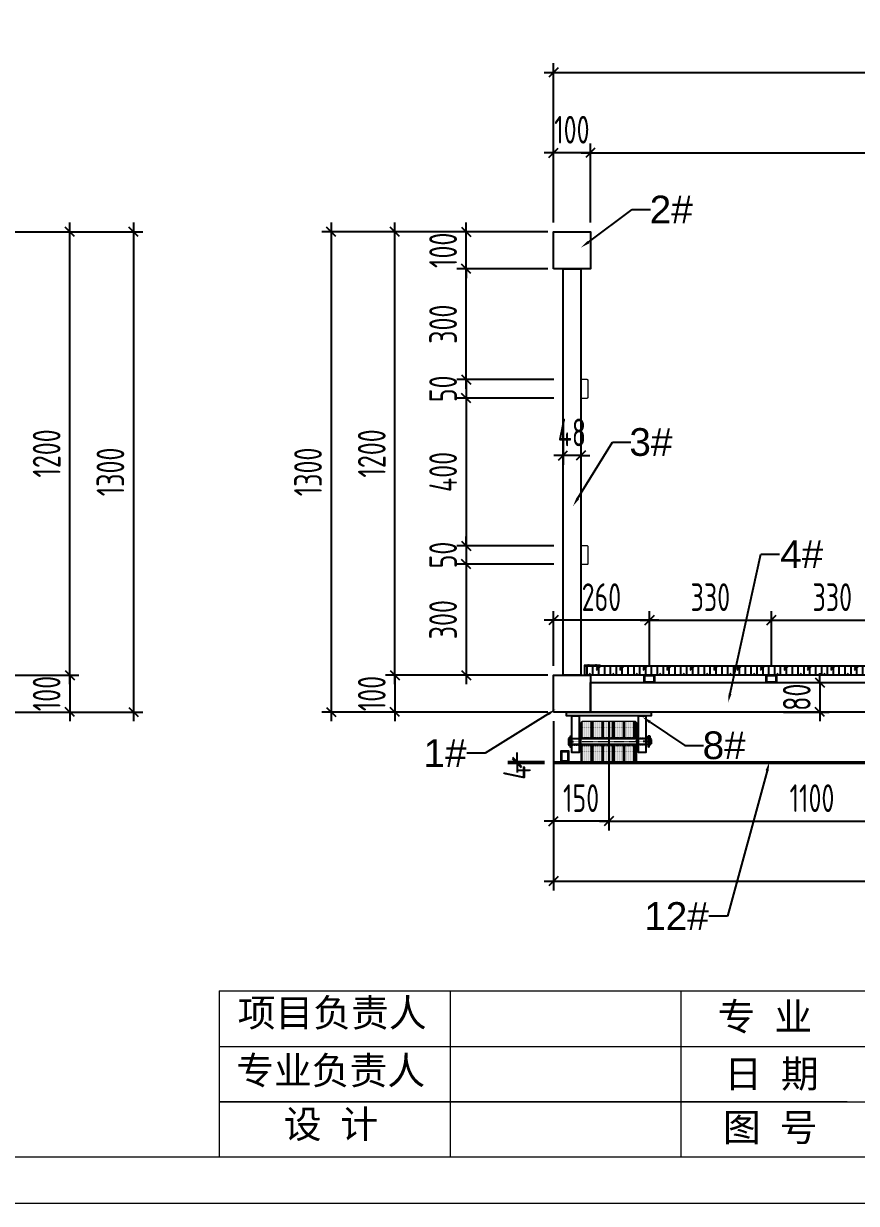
# Model space of a CAD drawing. Header units: millimetres. Extents: x 136606 to 1229059, y 82794 to 127566.
# Drawn here: x 847839 to 852348, y 112180 to 118569 of the extents above; entities that cross this region are included whole.
import ezdxf
from ezdxf import colors
from ezdxf.entities.mleader import LeaderData, LeaderLine
from ezdxf.math import Vec2, Vec3

# ---------------------------------------------------------------- set-up
doc = ezdxf.new("R2010")
doc.units = ezdxf.units.MM
doc.linetypes.add('CENTER', pattern=[0.6, 0.375, -0.075, 0.075, -0.075])
doc.linetypes.add('DASHED2', pattern=[0.375, 0.25, -0.125])
for name, color, linetype in [('HR-dimension', 9, 'Continuous'), ('HR-Indentifier', 6, 'Continuous'), ('HR-看线', 143, 'Continuous'), ('标注', 9, 'Continuous'), ('铝横梁', 220, 'Continuous'), ('铝通', 4, 'Continuous'), ('面板', 44, 'Continuous')]:
    doc.layers.add(name, color=color, linetype=linetype)
for name, color, linetype, lineweight in [('图框', 7, 'Continuous', 13), ('型材', 7, 'Continuous', 15), ('文本', 3, 'Continuous', 13)]:
    doc.layers.add(name, color=color, linetype=linetype, lineweight=lineweight)
doc.styles.add('Arial', font='arial.ttf')
doc.styles.add('hztxt', font='ros1.shx', dxfattribs={"width": 0.8, "bigfont": 'hztxt.shx'})
doc.styles.get("Standard").update_dxf_attribs({"font": 'arial.ttf'})
doc.dimstyles.new('DIM-50-SC0.5', dxfattribs={"dimscale": 50, "dimtxt": 3, "dimasz": 1, "dimexe": 1, "dimexo": 1, "dimgap": 1, "dimtad": 1, "dimdec": 1, "dimlfac": 0.5, "dimdsep": 46, "dimtxsty": 'hztxt', "dimblk": 'OBLIQUE', "dimcen": 0, "dimdle": 1, "dimclrd": 9, "dimclre": 9, "dimclrt": 2, "dimadec": 1, "dimazin": 0, "dimtfac": 1, "dimtdec": 1, "dimtix": 1, "dimtmove": 2, "dimatfit": 3, "dimldrblk": 'OBLIQUE', "dimfxl": 15, "dimtolj": 1, "dimtzin": 0, "dimarcsym": 1})

# ---------------------------------------------------------------- blocks, each defined once
blk = doc.blocks.new('_Oblique')
at = {"color": 0, "linetype": 'ByBlock', "lineweight": -2}
blk.add_line((-0.5, -0.5), (0.5, 0.5), dxfattribs=at)
blk = doc.blocks.new('*D1134')
at = {"layer": 'Defpoints', "color": 0, "transparency": 16777216}
for p in [(847210.4, 117441.2), (848089, 117441.2), (847210.4, 115041.2)]:
    blk.add_point(p, dxfattribs=at)
at = {"layer": '标注', "color": 9, "lineweight": -2, "transparency": 16777216}
for p, q in [((848089, 114991.2), (848089, 117491.2)), ((847260.4, 117441.2), (848139, 117441.2)), ((847260.4, 115041.2), (848139, 115041.2))]:
    blk.add_line(p, q, dxfattribs=at)
at = {"layer": '标注', "color": 9, "lineweight": -2, "transparency": 16777216, "xscale": 50, "yscale": 50, "zscale": 50}
for p, rotation in [((848089, 117441.2), 90), ((848089, 115041.2), 270)]:
    blk.add_blockref('_Oblique', p, dxfattribs=dict(at, rotation=rotation))
at = {"layer": '标注', "color": 2, "transparency": 16777216, "insert": (847964, 116241.2), "char_height": 150, "attachment_point": 5, "rotation": 90, "style": 'hztxt'}
blk.add_mtext('\\A1;1200', dxfattribs=at)
blk = doc.blocks.new('*D1135')
at = {"layer": 'Defpoints', "color": 0, "transparency": 16777216}
for p in [(847210.4, 117441.2, 0), (847210.4, 114841.2, 0), (848434.2, 114841.2)]:
    blk.add_point(p, dxfattribs=at)
at = {"layer": '标注', "color": 9, "lineweight": -2, "transparency": 16777216}
for p, q in [((848434.2, 117491.2), (848434.2, 114791.2)), ((847260.4, 117441.2), (848484.2, 117441.2)), ((847260.4, 114841.2), (848484.2, 114841.2))]:
    blk.add_line(p, q, dxfattribs=at)
at = {"layer": '标注', "color": 9, "lineweight": -2, "transparency": 16777216, "xscale": 50, "yscale": 50, "zscale": 50}
for p, rotation in [((848434.2, 117441.2), 90), ((848434.2, 114841.2), 270)]:
    blk.add_blockref('_Oblique', p, dxfattribs=dict(at, rotation=rotation))
at = {"layer": '标注', "color": 2, "transparency": 16777216, "insert": (848309.2, 116141.2), "char_height": 150, "attachment_point": 5, "rotation": 90, "style": 'hztxt'}
blk.add_mtext('\\A1;1300', dxfattribs=at)
blk = doc.blocks.new('*D1136')
at = {"layer": 'Defpoints', "color": 0, "transparency": 16777216}
for p in [(847210.4, 115041.2, 0), (847210.4, 114841.2, 0), (848089, 114841.2)]:
    blk.add_point(p, dxfattribs=at)
at = {"layer": '标注', "color": 9, "lineweight": -2, "transparency": 16777216}
for p, q in [((848089, 115041.2), (848089, 115091.2)), ((847260.4, 115041.2), (848139, 115041.2)), ((848089, 115041.2), (848089, 114841.2)), ((847260.4, 114841.2), (848139, 114841.2)), ((848089, 114841.2), (848089, 114791.2))]:
    blk.add_line(p, q, dxfattribs=at)
at = {"layer": '标注', "color": 9, "lineweight": -2, "transparency": 16777216, "xscale": 50, "yscale": 50, "zscale": 50}
for p, rotation in [((848089, 115041.2), 270), ((848089, 114841.2), 90)]:
    blk.add_blockref('_Oblique', p, dxfattribs=dict(at, rotation=rotation))
at = {"layer": '标注', "color": 2, "transparency": 16777216, "insert": (847964, 114941.2), "char_height": 150, "attachment_point": 5, "rotation": 90, "style": 'hztxt'}
blk.add_mtext('\\A1;100', dxfattribs=at)
blk = doc.blocks.new('GW-TK')
at = {"layer": '图框', "linetype": 'Continuous'}
for p, q in [((927383.55, 464441.02), (927383.55, 464423.01)), ((927408.55, 464441.02), (927408.55, 464423.01)), ((927433.55, 464441.02), (927433.55, 464423.01)), ((927383.55, 464435.01), (927523.55, 464435.01)), ((927451.56, 464429.01), (927383.55, 464429.01)), ((927383.55, 464429.01), (927598.55, 464429.01))]:
    blk.add_line(p, q, dxfattribs=at)
at = {"layer": '图框'}
for points in [[(927183.55, 464715.01), (927603.55, 464715.01), (927603.55, 464418.01), (927183.55, 464418.01)], [(927188.55, 464710.01), (927598.55, 464710.01), (927598.55, 464423.01), (927188.55, 464423.01)]]:
    blk.add_lwpolyline(points, close=True, dxfattribs=at)
at = {"layer": '图框', "linetype": 'Continuous'}
blk.add_lwpolyline([(927383.55, 464441.02), (927598.55, 464441.02)], dxfattribs=at)
at = {"layer": '图框', "linetype": 'Continuous', "char_height": 3, "attachment_point": 1}
for s, width, heights, insert in [('{\\fSimSun|b0|i0|c134|p2;项目负责人}', 26.0225, [0], (927385.56, 464440.15)), ('{\\fSimSun|b0|i0|c134|p2;专 业}', 12.8345, [0], (927437.53, 464439.73)), ('{\\fSimSun|b0|i0|c134|p2;专业负责人}', 24.6361, [2.04], (927385.39, 464433.9)), ('{\\fSimSun|b0|i0|c134|p2;日 期}', 11.224, [0], (927438.25, 464433.55)), ('{\\fSimSun|b0|i0|c134|p2;设 计}', 16.2353, [0], (927390.55, 464428.09)), ('{\\fSimSun|b0|i0|c134|p2;图 号}', 23.6261, [0], (927438.11, 464427.75))]:
    blk.add_mtext_dynamic_manual_height_columns(s, width=width, gutter_width=17.5, heights=heights, dxfattribs=dict(at, insert=insert))
blk = doc.blocks.new('*D1062')
at = {"layer": 'Defpoints', "color": 0, "transparency": 16777216}
for p in [(850707.8, 117869.1), (850707.8, 117441.2, 0), (850907.8, 117441.2, 0)]:
    blk.add_point(p, dxfattribs=at)
at = {"layer": '标注', "color": 9, "lineweight": -2, "transparency": 16777216}
for p, q in [((850707.8, 117869.1), (850657.8, 117869.1)), ((850707.8, 117491.2), (850707.8, 117919.1)), ((850907.8, 117869.1), (850707.8, 117869.1)), ((850907.8, 117491.2), (850907.8, 117919.1)), ((850907.8, 117869.1), (850957.8, 117869.1))]:
    blk.add_line(p, q, dxfattribs=at)
at = {"layer": '标注', "color": 9, "lineweight": -2, "transparency": 16777216, "xscale": 50, "yscale": 50, "zscale": 50}
blk.add_blockref('_Oblique', (850707.8, 117869.1), dxfattribs=at)
at = {"layer": '标注', "color": 9, "lineweight": -2, "transparency": 16777216, "xscale": 50, "yscale": 50, "zscale": 50, "rotation": 180}
blk.add_blockref('_Oblique', (850907.8, 117869.1), dxfattribs=at)
at = {"layer": '标注', "color": 2, "transparency": 16777216, "insert": (850807.8, 117994.1), "char_height": 150, "attachment_point": 5, "style": 'hztxt'}
blk.add_mtext('\\A1;100', dxfattribs=at)
blk = doc.blocks.new('*D1063')
at = {"layer": 'Defpoints', "color": 0, "transparency": 16777216}
for p in [(855507.8, 117869.1), (850907.8, 117441.2), (855507.8, 117441.2)]:
    blk.add_point(p, dxfattribs=at)
at = {"layer": '标注', "color": 9, "lineweight": -2, "transparency": 16777216}
for p, q in [((850857.8, 117869.1), (855557.8, 117869.1)), ((850907.8, 117491.2), (850907.8, 117919.1)), ((855507.8, 117491.2), (855507.8, 117919.1))]:
    blk.add_line(p, q, dxfattribs=at)
at = {"layer": '标注', "color": 9, "lineweight": -2, "transparency": 16777216, "xscale": 50, "yscale": 50, "zscale": 50, "rotation": 180}
blk.add_blockref('_Oblique', (850907.8, 117869.1), dxfattribs=at)
at = {"layer": '标注', "color": 9, "lineweight": -2, "transparency": 16777216, "xscale": 50, "yscale": 50, "zscale": 50}
blk.add_blockref('_Oblique', (855507.8, 117869.1), dxfattribs=at)
at = {"layer": '标注', "color": 2, "transparency": 16777216, "insert": (853207.8, 117994.1), "char_height": 150, "attachment_point": 5, "style": 'hztxt'}
blk.add_mtext('\\A1;2300', dxfattribs=at)
blk = doc.blocks.new('*D1065')
at = {"layer": 'Defpoints', "color": 0, "transparency": 16777216}
for p in [(855707.8, 118303.6), (850707.8, 117441.2), (855707.8, 117441.2)]:
    blk.add_point(p, dxfattribs=at)
at = {"layer": '标注', "color": 9, "lineweight": -2, "transparency": 16777216}
for p, q in [((850707.8, 117491.2), (850707.8, 118353.6)), ((855707.8, 117491.2), (855707.8, 118353.6)), ((850657.8, 118303.6), (855757.8, 118303.6))]:
    blk.add_line(p, q, dxfattribs=at)
at = {"layer": '标注', "color": 9, "lineweight": -2, "transparency": 16777216, "xscale": 50, "yscale": 50, "zscale": 50, "rotation": 180}
blk.add_blockref('_Oblique', (850707.8, 118303.6), dxfattribs=at)
at = {"layer": '标注', "color": 9, "lineweight": -2, "transparency": 16777216, "xscale": 50, "yscale": 50, "zscale": 50}
blk.add_blockref('_Oblique', (855707.8, 118303.6), dxfattribs=at)
at = {"layer": '标注', "color": 2, "transparency": 16777216, "insert": (853207.8, 118428.6), "char_height": 150, "attachment_point": 5, "style": 'hztxt'}
blk.add_mtext('\\A1;2500', dxfattribs=at)
blk = doc.blocks.new('*D1066')
at = {"layer": 'Defpoints', "color": 0, "transparency": 16777216}
for p in [(850707.8, 114841.2), (855707.8, 114841.2), (855707.8, 113925.2)]:
    blk.add_point(p, dxfattribs=at)
at = {"layer": '标注', "color": 9, "lineweight": -2, "transparency": 16777216}
for p, q in [((850707.8, 114791.2), (850707.8, 113875.2)), ((855707.8, 114791.2), (855707.8, 113875.2)), ((850657.8, 113925.2), (855757.8, 113925.2))]:
    blk.add_line(p, q, dxfattribs=at)
at = {"layer": '标注', "color": 9, "lineweight": -2, "transparency": 16777216, "xscale": 50, "yscale": 50, "zscale": 50, "rotation": 180}
blk.add_blockref('_Oblique', (850707.8, 113925.2), dxfattribs=at)
at = {"layer": '标注', "color": 9, "lineweight": -2, "transparency": 16777216, "xscale": 50, "yscale": 50, "zscale": 50}
blk.add_blockref('_Oblique', (855707.8, 113925.2), dxfattribs=at)
at = {"layer": '标注', "color": 2, "transparency": 16777216, "insert": (853207.8, 114050.2), "char_height": 150, "attachment_point": 5, "style": 'hztxt'}
blk.add_mtext('\\A1;2500', dxfattribs=at)
blk = doc.blocks.new('*D1070')
at = {"layer": 'Defpoints', "color": 0, "transparency": 16777216}
for p in [(849849.3, 117441.2), (850727.9, 117441.2), (850727.9, 115041.2)]:
    blk.add_point(p, dxfattribs=at)
at = {"layer": '标注', "color": 9, "lineweight": -2, "transparency": 16777216}
for p, q in [((849849.3, 114991.2), (849849.3, 117491.2)), ((850677.9, 117441.2), (849799.3, 117441.2)), ((850677.9, 115041.2), (849799.3, 115041.2))]:
    blk.add_line(p, q, dxfattribs=at)
at = {"layer": '标注', "color": 9, "lineweight": -2, "transparency": 16777216, "xscale": 50, "yscale": 50, "zscale": 50}
for p, rotation in [((849849.3, 117441.2), 90), ((849849.3, 115041.2), 270)]:
    blk.add_blockref('_Oblique', p, dxfattribs=dict(at, rotation=rotation))
at = {"layer": '标注', "color": 2, "transparency": 16777216, "insert": (849724.3, 116241.2), "char_height": 150, "attachment_point": 5, "rotation": 90, "style": 'hztxt'}
blk.add_mtext('\\A1;1200', dxfattribs=at)
blk = doc.blocks.new('*D1071')
at = {"layer": 'Defpoints', "color": 0, "transparency": 16777216}
for p in [(850235.5, 117441.2), (850727.9, 117441.2), (850727.9, 117241.2)]:
    blk.add_point(p, dxfattribs=at)
at = {"layer": '标注', "color": 9, "lineweight": -2, "transparency": 16777216}
for p, q in [((850235.5, 117441.2), (850235.5, 117491.2)), ((850677.9, 117441.2), (850185.5, 117441.2)), ((850235.5, 117241.2), (850235.5, 117441.2)), ((850677.9, 117241.2), (850185.5, 117241.2)), ((850235.5, 117241.2), (850235.5, 117191.2))]:
    blk.add_line(p, q, dxfattribs=at)
at = {"layer": '标注', "color": 9, "lineweight": -2, "transparency": 16777216, "xscale": 50, "yscale": 50, "zscale": 50}
for p, rotation in [((850235.5, 117441.2), 270), ((850235.5, 117241.2), 90)]:
    blk.add_blockref('_Oblique', p, dxfattribs=dict(at, rotation=rotation))
at = {"layer": '标注', "color": 2, "transparency": 16777216, "insert": (850110.5, 117341.2), "char_height": 150, "attachment_point": 5, "rotation": 90, "style": 'hztxt'}
blk.add_mtext('\\A1;100', dxfattribs=at)
blk = doc.blocks.new('*D1072')
at = {"layer": 'Defpoints', "color": 0, "transparency": 16777216}
for p in [(850727.9, 117441.2, 0), (849504.1, 114841.2), (850727.9, 114841.2, 0)]:
    blk.add_point(p, dxfattribs=at)
at = {"layer": '标注', "color": 9, "lineweight": -2, "transparency": 16777216}
for p, q in [((849504.1, 117491.2), (849504.1, 114791.2)), ((850677.9, 117441.2), (849454.1, 117441.2)), ((850677.9, 114841.2), (849454.1, 114841.2))]:
    blk.add_line(p, q, dxfattribs=at)
at = {"layer": '标注', "color": 9, "lineweight": -2, "transparency": 16777216, "xscale": 50, "yscale": 50, "zscale": 50}
for p, rotation in [((849504.1, 117441.2), 90), ((849504.1, 114841.2), 270)]:
    blk.add_blockref('_Oblique', p, dxfattribs=dict(at, rotation=rotation))
at = {"layer": '标注', "color": 2, "transparency": 16777216, "insert": (849379.1, 116141.2), "char_height": 150, "attachment_point": 5, "rotation": 90, "style": 'hztxt'}
blk.add_mtext('\\A1;1300', dxfattribs=at)
blk = doc.blocks.new('*D1073')
at = {"layer": 'Defpoints', "color": 0, "transparency": 16777216}
for p in [(850235.5, 117241.2), (850727.9, 117241.2, 0), (850759.8, 116641.1)]:
    blk.add_point(p, dxfattribs=at)
at = {"layer": '标注', "color": 9, "lineweight": -2, "transparency": 16777216}
for p, q in [((850235.5, 116591.1), (850235.5, 117291.2)), ((850677.9, 117241.2), (850185.5, 117241.2)), ((850709.8, 116641.1), (850185.5, 116641.1))]:
    blk.add_line(p, q, dxfattribs=at)
at = {"layer": '标注', "color": 9, "lineweight": -2, "transparency": 16777216, "xscale": 50, "yscale": 50, "zscale": 50}
for p, rotation in [((850235.5, 117241.2), 90), ((850235.5, 116641.1), 270)]:
    blk.add_blockref('_Oblique', p, dxfattribs=dict(at, rotation=rotation))
at = {"layer": '标注', "color": 2, "transparency": 16777216, "insert": (850110.5, 116941.1), "char_height": 150, "attachment_point": 5, "rotation": 90, "style": 'hztxt'}
blk.add_mtext('\\A1;300', dxfattribs=at)
blk = doc.blocks.new('*D1074')
at = {"layer": 'Defpoints', "color": 0, "transparency": 16777216}
for p in [(850759.8, 115641.1, 0), (850235.5, 115041.2), (850727.9, 115041.2, 0)]:
    blk.add_point(p, dxfattribs=at)
at = {"layer": '标注', "color": 9, "lineweight": -2, "transparency": 16777216}
for p, q in [((850709.8, 115641.1), (850185.5, 115641.1)), ((850235.5, 115691.1), (850235.5, 114991.2)), ((850677.9, 115041.2), (850185.5, 115041.2))]:
    blk.add_line(p, q, dxfattribs=at)
at = {"layer": '标注', "color": 9, "lineweight": -2, "transparency": 16777216, "xscale": 50, "yscale": 50, "zscale": 50}
for p, rotation in [((850235.5, 115641.1), 90), ((850235.5, 115041.2), 270)]:
    blk.add_blockref('_Oblique', p, dxfattribs=dict(at, rotation=rotation))
at = {"layer": '标注', "color": 2, "transparency": 16777216, "insert": (850110.5, 115341.1), "char_height": 150, "attachment_point": 5, "rotation": 90, "style": 'hztxt'}
blk.add_mtext('\\A1;300', dxfattribs=at)
blk = doc.blocks.new('*D1075')
at = {"layer": 'Defpoints', "color": 0, "transparency": 16777216}
for p in [(850759.8, 116641.1), (850235.5, 116541.1), (850759.8, 116541.1)]:
    blk.add_point(p, dxfattribs=at)
at = {"layer": '标注', "color": 9, "lineweight": -2, "transparency": 16777216}
for p, q in [((850235.5, 116641.1), (850235.5, 116691.1)), ((850709.8, 116641.1), (850185.5, 116641.1)), ((850235.5, 116641.1), (850235.5, 116541.1)), ((850709.8, 116541.1), (850185.5, 116541.1)), ((850235.5, 116541.1), (850235.5, 116491.1))]:
    blk.add_line(p, q, dxfattribs=at)
at = {"layer": '标注', "color": 9, "lineweight": -2, "transparency": 16777216, "xscale": 50, "yscale": 50, "zscale": 50}
for p, rotation in [((850235.5, 116641.1), 270), ((850235.5, 116541.1), 90)]:
    blk.add_blockref('_Oblique', p, dxfattribs=dict(at, rotation=rotation))
at = {"layer": '标注', "color": 2, "transparency": 16777216, "insert": (850110.5, 116591.1), "char_height": 150, "attachment_point": 5, "rotation": 90, "style": 'hztxt'}
blk.add_mtext('\\A1;50', dxfattribs=at)
blk = doc.blocks.new('*D1076')
at = {"layer": 'Defpoints', "color": 0, "transparency": 16777216}
for p in [(850759.8, 115741.1), (850235.5, 115641.1), (850759.8, 115641.1)]:
    blk.add_point(p, dxfattribs=at)
at = {"layer": '标注', "color": 9, "lineweight": -2, "transparency": 16777216}
for p, q in [((850235.5, 115741.1), (850235.5, 115791.1)), ((850709.8, 115741.1), (850185.5, 115741.1)), ((850235.5, 115741.1), (850235.5, 115641.1)), ((850709.8, 115641.1), (850185.5, 115641.1)), ((850235.5, 115641.1), (850235.5, 115591.1))]:
    blk.add_line(p, q, dxfattribs=at)
at = {"layer": '标注', "color": 9, "lineweight": -2, "transparency": 16777216, "xscale": 50, "yscale": 50, "zscale": 50}
for p, rotation in [((850235.5, 115741.1), 270), ((850235.5, 115641.1), 90)]:
    blk.add_blockref('_Oblique', p, dxfattribs=dict(at, rotation=rotation))
at = {"layer": '标注', "color": 2, "transparency": 16777216, "insert": (850110.5, 115691.1), "char_height": 150, "attachment_point": 5, "rotation": 90, "style": 'hztxt'}
blk.add_mtext('\\A1;50', dxfattribs=at)
blk = doc.blocks.new('*D1077')
at = {"layer": 'Defpoints', "color": 0, "transparency": 16777216}
for p in [(850727.9, 115041.2, 0), (849849.3, 114841.2), (850727.9, 114841.2, 0)]:
    blk.add_point(p, dxfattribs=at)
at = {"layer": '标注', "color": 9, "lineweight": -2, "transparency": 16777216}
for p, q in [((849849.3, 115041.2), (849849.3, 115091.2)), ((850677.9, 115041.2), (849799.3, 115041.2)), ((849849.3, 115041.2), (849849.3, 114841.2)), ((850677.9, 114841.2), (849799.3, 114841.2)), ((849849.3, 114841.2), (849849.3, 114791.2))]:
    blk.add_line(p, q, dxfattribs=at)
at = {"layer": '标注', "color": 9, "lineweight": -2, "transparency": 16777216, "xscale": 50, "yscale": 50, "zscale": 50}
for p, rotation in [((849849.3, 115041.2), 270), ((849849.3, 114841.2), 90)]:
    blk.add_blockref('_Oblique', p, dxfattribs=dict(at, rotation=rotation))
at = {"layer": '标注', "color": 2, "transparency": 16777216, "insert": (849724.3, 114941.2), "char_height": 150, "attachment_point": 5, "rotation": 90, "style": 'hztxt'}
blk.add_mtext('\\A1;100', dxfattribs=at)
blk = doc.blocks.new('*D1078')
at = {"layer": 'Defpoints', "color": 0, "transparency": 16777216}
for p in [(850759.8, 116541.1), (850235.5, 115741.1), (850759.8, 115741.1, 0)]:
    blk.add_point(p, dxfattribs=at)
at = {"layer": '标注', "color": 9, "lineweight": -2, "transparency": 16777216}
for p, q in [((850235.5, 116591.1), (850235.5, 115691.1)), ((850709.8, 116541.1), (850185.5, 116541.1)), ((850709.8, 115741.1), (850185.5, 115741.1))]:
    blk.add_line(p, q, dxfattribs=at)
at = {"layer": '标注', "color": 9, "lineweight": -2, "transparency": 16777216, "xscale": 50, "yscale": 50, "zscale": 50}
for p, rotation in [((850235.5, 116541.1), 90), ((850235.5, 115741.1), 270)]:
    blk.add_blockref('_Oblique', p, dxfattribs=dict(at, rotation=rotation))
at = {"layer": '标注', "color": 2, "transparency": 16777216, "insert": (850110.5, 116141.1), "char_height": 150, "attachment_point": 5, "rotation": 90, "style": 'hztxt'}
blk.add_mtext('\\A1;400', dxfattribs=at)
blk = doc.blocks.new('*D1085')
at = {"layer": 'Defpoints', "color": 0, "transparency": 16777216}
for p in [(851902.8, 115001.2, 0), (851902.8, 114841.2, 0), (852150.5, 114841.2)]:
    blk.add_point(p, dxfattribs=at)
at = {"layer": '标注', "color": 9, "lineweight": -2, "transparency": 16777216}
for p, q in [((851952.8, 115001.2), (852200.5, 115001.2)), ((852150.5, 115001.2), (852150.5, 115051.2)), ((852150.5, 115001.2), (852150.5, 114841.2)), ((851952.8, 114841.2), (852200.5, 114841.2)), ((852150.5, 114841.2), (852150.5, 114791.2))]:
    blk.add_line(p, q, dxfattribs=at)
at = {"layer": '标注', "color": 9, "lineweight": -2, "transparency": 16777216, "xscale": 50, "yscale": 50, "zscale": 50}
for p, rotation in [((852150.5, 115001.2), 270), ((852150.5, 114841.2), 90)]:
    blk.add_blockref('_Oblique', p, dxfattribs=dict(at, rotation=rotation))
at = {"layer": '标注', "color": 2, "transparency": 16777216, "insert": (852025.5, 114921.2), "char_height": 150, "attachment_point": 5, "rotation": 90, "style": 'hztxt'}
blk.add_mtext('\\A1;80', dxfattribs=at)
blk = doc.blocks.new('Fushou')
at = {"layer": '型材'}
blk.add_lwpolyline([(320873, 174507.1, 0.414214), (320878, 174512.1), (320878, 174602.1, 0.414214), (320873, 174607.1), (320843, 174607.1, 0.414214), (320838, 174602.1), (320838, 174512.1, 0.414214), (320843, 174507.1)], format="xyb", close=True, dxfattribs=at)
at = {"layer": '型材', "elevation": 0}
blk.add_lwpolyline([(320873, 173607.1, 0.414214), (320878, 173612.1), (320878, 173702.1, 0.414214), (320873, 173707.1), (320843, 173707.1, 0.414214), (320838, 173702.1), (320838, 173612.1, 0.414214), (320843, 173607.1)], format="xyb", close=True, dxfattribs=at)
at = {"layer": '铝横梁', "color": 6}
blk.add_lwpolyline([(320742, 175207.1), (320838, 175207.1), (320838, 173007.1), (320742, 173007.1)], close=True, dxfattribs=at)
at = {"layer": '铝通'}
for points in [[(320690, 175207.1), (320690, 175407.1), (320890, 175407.1), (320890, 175207.1), (320690, 175207.1)], [(320690, 172807.1), (320690, 173007.1), (320890, 173007.1), (320890, 172807.1), (320690, 172807.1)]]:
    blk.add_lwpolyline(points, dxfattribs=at)
blk = doc.blocks.new('*D1086')
at = {"layer": 'Defpoints', "color": 0, "transparency": 16777216}
for p in [(850707.8, 114841.2), (851007.8, 114841.2), (850707.8, 114249.7)]:
    blk.add_point(p, dxfattribs=at)
at = {"layer": '标注', "color": 9, "lineweight": -2, "transparency": 16777216}
for p, q in [((850707.8, 114791.2), (850707.8, 114199.7)), ((851007.8, 114791.2), (851007.8, 114199.7)), ((850707.8, 114249.7), (850657.8, 114249.7)), ((851007.8, 114249.7), (850707.8, 114249.7)), ((851007.8, 114249.7), (851057.8, 114249.7))]:
    blk.add_line(p, q, dxfattribs=at)
at = {"layer": '标注', "color": 9, "lineweight": -2, "transparency": 16777216, "xscale": 50, "yscale": 50, "zscale": 50}
blk.add_blockref('_Oblique', (850707.8, 114249.7), dxfattribs=at)
at = {"layer": '标注', "color": 9, "lineweight": -2, "transparency": 16777216, "xscale": 50, "yscale": 50, "zscale": 50, "rotation": 180}
blk.add_blockref('_Oblique', (851007.8, 114249.7), dxfattribs=at)
at = {"layer": '标注', "color": 2, "transparency": 16777216, "insert": (850857.8, 114374.7), "char_height": 150, "attachment_point": 5, "style": 'hztxt'}
blk.add_mtext('\\A1;150', dxfattribs=at)
blk = doc.blocks.new('*D1087')
at = {"layer": 'Defpoints', "color": 0, "transparency": 16777216}
for p in [(851007.8, 114841.2), (853207.8, 114841.2, 0), (853207.8, 114249.7)]:
    blk.add_point(p, dxfattribs=at)
at = {"layer": '标注', "color": 9, "lineweight": -2, "transparency": 16777216}
for p, q in [((851007.8, 114791.2), (851007.8, 114199.7)), ((853207.8, 114791.2), (853207.8, 114199.7)), ((850957.8, 114249.7), (853257.8, 114249.7))]:
    blk.add_line(p, q, dxfattribs=at)
at = {"layer": '标注', "color": 9, "lineweight": -2, "transparency": 16777216, "xscale": 50, "yscale": 50, "zscale": 50, "rotation": 180}
blk.add_blockref('_Oblique', (851007.8, 114249.7), dxfattribs=at)
at = {"layer": '标注', "color": 9, "lineweight": -2, "transparency": 16777216, "xscale": 50, "yscale": 50, "zscale": 50}
blk.add_blockref('_Oblique', (853207.8, 114249.7), dxfattribs=at)
at = {"layer": '标注', "color": 2, "transparency": 16777216, "insert": (852107.8, 114374.7), "char_height": 150, "attachment_point": 5, "style": 'hztxt'}
blk.add_mtext('\\A1;1100', dxfattribs=at)
blk = doc.blocks.new('*U913')
for points in [[(-30, 20), (-30, -20), (30, -20), (30, 20)], [(-26, 16), (-26, -16), (26, -16), (26, 16)]]:
    blk.add_lwpolyline(points, close=True)
blk = doc.blocks.new('*U914')
at = {"color": 0, "linetype": 'ByBlock', "lineweight": -2, "transparency": 16777216}
for p in [(0, 0), (660, 0), (1320, 0), (1980, 0), (2640, 0), (3300, 0), (3960, 0)]:
    blk.add_blockref('*U913', p, dxfattribs=at)
blk = doc.blocks.new('*D1239')
at = {"layer": 'Defpoints', "color": 0, "transparency": 16777216}
for p in [(850707.8, 115338.1), (850707.8, 115041.2), (851227.8, 115041.2, 0)]:
    blk.add_point(p, dxfattribs=at)
at = {"layer": '标注', "color": 9, "lineweight": -2, "transparency": 16777216}
for p, q in [((850707.8, 115091.2), (850707.8, 115388.1)), ((851227.8, 115091.2), (851227.8, 115388.1)), ((851277.8, 115338.1), (850657.8, 115338.1))]:
    blk.add_line(p, q, dxfattribs=at)
at = {"layer": '标注', "color": 9, "lineweight": -2, "transparency": 16777216, "xscale": 50, "yscale": 50, "zscale": 50, "rotation": 180}
blk.add_blockref('_Oblique', (850707.8, 115338.1), dxfattribs=at)
at = {"layer": '标注', "color": 9, "lineweight": -2, "transparency": 16777216, "xscale": 50, "yscale": 50, "zscale": 50}
blk.add_blockref('_Oblique', (851227.8, 115338.1), dxfattribs=at)
at = {"layer": '标注', "color": 2, "transparency": 16777216, "insert": (850967.8, 115463.1), "char_height": 150, "attachment_point": 5, "style": 'hztxt'}
blk.add_mtext('\\A1;260', dxfattribs=at)
blk = doc.blocks.new('*D1240')
at = {"layer": 'Defpoints', "color": 0, "transparency": 16777216}
for p in [(851887.8, 115338.1), (851227.8, 115041.2, 0), (851887.8, 115041.2, 0)]:
    blk.add_point(p, dxfattribs=at)
at = {"layer": '标注', "color": 9, "lineweight": -2, "transparency": 16777216}
for p, q in [((851227.8, 115091.2), (851227.8, 115388.1)), ((851887.8, 115091.2), (851887.8, 115388.1)), ((851177.8, 115338.1), (851937.8, 115338.1))]:
    blk.add_line(p, q, dxfattribs=at)
at = {"layer": '标注', "color": 9, "lineweight": -2, "transparency": 16777216, "xscale": 50, "yscale": 50, "zscale": 50, "rotation": 180}
blk.add_blockref('_Oblique', (851227.8, 115338.1), dxfattribs=at)
at = {"layer": '标注', "color": 9, "lineweight": -2, "transparency": 16777216, "xscale": 50, "yscale": 50, "zscale": 50}
blk.add_blockref('_Oblique', (851887.8, 115338.1), dxfattribs=at)
at = {"layer": '标注', "color": 2, "transparency": 16777216, "insert": (851557.8, 115463.1), "char_height": 150, "attachment_point": 5, "style": 'hztxt'}
blk.add_mtext('\\A1;330', dxfattribs=at)
blk = doc.blocks.new('*D1090')
at = {"layer": 'Defpoints', "color": 0, "transparency": 16777216}
for p in [(852547.8, 115338.1), (851887.8, 115041.2, 0), (852547.8, 115041.2, 0)]:
    blk.add_point(p, dxfattribs=at)
at = {"layer": '标注', "color": 9, "lineweight": -2, "transparency": 16777216}
for p, q in [((851887.8, 115091.2), (851887.8, 115388.1)), ((852547.8, 115091.2), (852547.8, 115388.1)), ((851837.8, 115338.1), (852597.8, 115338.1))]:
    blk.add_line(p, q, dxfattribs=at)
at = {"layer": '标注', "color": 9, "lineweight": -2, "transparency": 16777216, "xscale": 50, "yscale": 50, "zscale": 50, "rotation": 180}
blk.add_blockref('_Oblique', (851887.8, 115338.1), dxfattribs=at)
at = {"layer": '标注', "color": 9, "lineweight": -2, "transparency": 16777216, "xscale": 50, "yscale": 50, "zscale": 50}
blk.add_blockref('_Oblique', (852547.8, 115338.1), dxfattribs=at)
at = {"layer": '标注', "color": 2, "transparency": 16777216, "insert": (852217.8, 115463.1), "char_height": 150, "attachment_point": 5, "style": 'hztxt'}
blk.add_mtext('\\A1;330', dxfattribs=at)
blk = doc.blocks.new('*D1242')
at = {"layer": 'Defpoints', "color": 0, "transparency": 16777216}
for p in [(850759.8, 116477.8), (850855.8, 116477.8), (850759.8, 116230)]:
    blk.add_point(p, dxfattribs=at)
at = {"layer": '标注', "color": 9, "lineweight": -2, "transparency": 16777216}
for p, q in [((850759.8, 116427.8), (850759.8, 116180)), ((850855.8, 116427.8), (850855.8, 116180)), ((850759.8, 116230), (850709.8, 116230)), ((850855.8, 116230), (850759.8, 116230)), ((850855.8, 116230), (850905.8, 116230))]:
    blk.add_line(p, q, dxfattribs=at)
at = {"layer": '标注', "color": 9, "lineweight": -2, "transparency": 16777216, "xscale": 50, "yscale": 50, "zscale": 50}
blk.add_blockref('_Oblique', (850759.8, 116230), dxfattribs=at)
at = {"layer": '标注', "color": 9, "lineweight": -2, "transparency": 16777216, "xscale": 50, "yscale": 50, "zscale": 50, "rotation": 180}
blk.add_blockref('_Oblique', (850855.8, 116230), dxfattribs=at)
at = {"layer": '标注', "color": 2, "transparency": 16777216, "insert": (850807.8, 116355), "char_height": 150, "attachment_point": 5, "style": 'hztxt'}
blk.add_mtext('\\A1;48', dxfattribs=at)
blk = doc.blocks.new('A$C0ed95738')
at = {"layer": '图框'}
h = blk.add_hatch(color=256, dxfattribs=at)
h.paths.add_polyline_path([(75, -63.5), (-75, -63.5), (-75, -65.6), (75, -65.6)])
h.paths.add_polyline_path([(75, -44.4), (-75, -44.4), (-75, -46.5), (75, -46.5)])
at = {"layer": '图框', "color": 1, "linetype": 'CENTER', "ltscale": 0.5}
blk.add_line((-79.9, -55), (79.2, -55), dxfattribs=at)
at = {"layer": '图框', "linetype": 'DASHED2', "ltscale": 0.5}
for p, q in [((-75, -44.4), (75, -44.4)), ((-75, -46.5), (75, -46.5)), ((-75, -63.5), (75, -63.5)), ((-75, -65.6), (75, -65.6))]:
    blk.add_line(p, q, dxfattribs=at)
at = {"layer": '图框'}
blk.add_lwpolyline([(-70, 0), (70, 0, -0.414214), (75, -5), (75, -105, -0.414214), (70, -110), (-70, -110, -0.414214), (-75, -105), (-75, -5, -0.414214)], format="xyb", close=True, dxfattribs=at)
blk = doc.blocks.new('A$C3ad6133d')
at = {"color": 7, "linetype": 'Continuous', "lineweight": 15}
for p, q in [((-3.7, 24), (-3.7, -16)), ((-3.7, 24), (0, 24)), ((3.7, 30.4), (0, 30.4)), ((0, -16), (0, 30.4)), ((3.7, -16), (3.7, 30.4))]:
    blk.add_line(p, q, dxfattribs=at)
at = {"color": 8, "linetype": 'Continuous', "lineweight": 15}
for p, q in [((-4.9, -18.6), (-2.4, -21.4)), ((-3.7, -16), (3.7, -16)), ((4.9, -18.6), (2.4, -21.4))]:
    blk.add_line(p, q, dxfattribs=at)
at = {"color": 7, "linetype": 'Continuous', "lineweight": 15}
for centre, radius, start, end in [((0, -24.1), 7.35, 131.31782, 48.68218), ((-7.1, -16), 3.47, 311.31782, 0), ((0, -24.1), 3.67, 131.31782, 48.68218), ((-7.1, -16), 7.14, 311.31782, 0), ((7.1, -16), 7.14, 180, 228.68218), ((7.1, -16), 3.47, 180, 228.68218)]:
    blk.add_arc(centre, radius, start, end, dxfattribs=at)
blk = doc.blocks.new('A$C1a92a842')
h = blk.add_hatch()
h.set_pattern_fill('ACAD_ISO07W100', color=256)
h.paths.add_polyline_path([(150, -60, 0.414214), (140, -50), (-140, -50, 0.414214), (-150, -60), (-150, -138.7), (150, -138.7)])
h.paths.add_polyline_path([(150, -181.3), (-150, -181.3), (-150, -260, 0.414214), (-140, -270), (140, -270, 0.414214), (150, -260)])
at = {"color": 1, "linetype": 'CENTER', "ltscale": 0.16}
for p, q in [((-220, -160), (-150, -160)), ((215, -160), (145, -160))]:
    blk.add_line(p, q, dxfattribs=at)
at = {"color": 4}
for p, q in [((-218, -143.5), (-218, -176.5)), ((-211, -143.5), (-211, -176.5)), ((-211, -144), (225, -144)), ((225, -176), (-211, -176)), ((229, -148), (225, -144)), ((225, -176), (229, -172)), ((229, -148), (229, -172))]:
    blk.add_line(p, q, dxfattribs=at)
at = {"linetype": 'DASHED2'}
for p, q in [((-200, -143), (-160, -143)), ((-200, -177), (-160, -177)), ((200, -143), (160, -143)), ((200, -177), (160, -177))]:
    blk.add_line(p, q, dxfattribs=at)
for points in [[(-230, 0), (230, 0), (230, -20), (-230, -20)], [(-200, -20), (-160, -20), (-160, -220), (-200, -220)], [(160, -20), (200, -20), (200, -220), (160, -220)]]:
    blk.add_lwpolyline(points, close=True)
at = {"color": 4}
blk.add_circle((218, -160), 4.5, dxfattribs=at)
for centre, start, end in [((-214.5, -143.5), 0, 180), ((-214.5, -176.5), 180, 0)]:
    blk.add_arc(centre, 3.5, start, end, dxfattribs=at)
at = {"layer": '图框', "color": 1, "linetype": 'CENTER', "ltscale": 0.1}
for p, q in [((212.5, -160), (223.5, -160)), ((218, -154.5), (218, -165.5))]:
    blk.add_line(p, q, dxfattribs=at)
at = {"layer": '图框', "color": 4}
blk.add_line((225, -144), (225, -176), dxfattribs=at)
for points in [[(-205, -130), (-211, -130), (-211, -190), (-205, -190)], [(200, -130), (206, -130), (206, -190), (200, -190)]]:
    blk.add_lwpolyline(points, close=True, dxfattribs=at)
at = {"layer": 'HR-dimension', "xscale": 2, "yscale": 2, "zscale": 2}
blk.add_blockref('A$C0ed95738', (0, -50), dxfattribs=at)
at = {"layer": 'HR-dimension', "rotation": 180}
blk.add_blockref('A$C3ad6133d', (218, -160), dxfattribs=at)
blk = doc.blocks.new('*U915')
at = {"layer": 'HR-Indentifier'}
blk.add_blockref('A$C1a92a842', (0, 135), dxfattribs=at)
blk = doc.blocks.new('*U916')
at = {"color": 0, "linetype": 'ByBlock', "lineweight": -2, "transparency": 16777216}
for p in [(0, 0), (2200, 0), (4400, 0)]:
    blk.add_blockref('*U915', p, dxfattribs=at)
blk = doc.blocks.new('*D1126')
at = {"layer": 'Defpoints', "color": 0, "transparency": 16777216}
for p in [(850510.9, 114563.2), (850709.3, 114571.2, 0), (850709.3, 114563.2, 0)]:
    blk.add_point(p, dxfattribs=at)
at = {"layer": '标注', "color": 9, "lineweight": -2, "transparency": 16777216}
for p, q in [((850510.9, 114571.2), (850510.9, 114621.2)), ((850659.3, 114571.2), (850460.9, 114571.2)), ((850659.3, 114563.2), (850460.9, 114563.2)), ((850510.9, 114571.2), (850510.9, 114563.2)), ((850510.9, 114563.2), (850510.9, 114513.2))]:
    blk.add_line(p, q, dxfattribs=at)
at = {"layer": '标注', "color": 9, "lineweight": -2, "transparency": 16777216, "xscale": 50, "yscale": 50, "zscale": 50}
for p, rotation in [((850510.9, 114571.2), 270), ((850510.9, 114563.2), 90)]:
    blk.add_blockref('_Oblique', p, dxfattribs=dict(at, rotation=rotation))
at = {"layer": '标注', "color": 2, "transparency": 16777216, "insert": (850510.9, 114513), "char_height": 150, "attachment_point": 5, "rotation": 90, "style": 'hztxt'}
blk.add_mtext('\\A1;4', dxfattribs=at)
blk = doc.blocks.new('*U931')
for points in [[(-2460.2, -26), (-2460.2, 34), (-2420.2, 34), (-2420.2, -26), (-2460.2, -26)], [(2459.8, -26), (2459.8, 34), (2419.8, 34), (2419.8, -26), (2459.8, -26)]]:
    blk.add_lwpolyline(points)
for points in [[(-2456.2, -22), (-2456.2, 30), (-2424.2, 30), (-2424.2, -22)], [(2455.8, -22), (2455.8, 30), (2423.8, 30), (2423.8, -22)]]:
    blk.add_lwpolyline(points, close=True)
at = {"layer": 'HR-看线'}
blk.add_lwpolyline([(2500, -26), (2500, -34), (-2500, -34), (-2500, -26)], close=True, dxfattribs=at)
blk = doc.blocks.new('*U932')
at = {"color": 0, "linetype": 'ByBlock', "lineweight": -2, "transparency": 16777216}
blk.add_blockref('*U931', (0, 0), dxfattribs=at)

msp = doc.modelspace()

# ---------------------------------------------------------------- hatches: boundary and pattern name
at = {"layer": '面板'}
h = msp.add_hatch(dxfattribs=at)
h.set_pattern_fill('CORK', color=256, scale=10, angle=90)
h.set_pattern_definition([(90, (-1063444.158, -65766.06), (-31.75, 2e-15), []), (225, (-1063428.28, -65750.18), (63.5000274, -63.5000274), [44.9013, -44.9013]), (225, (-1063428.28, -65742.25), (63.5000274, -63.5000274), [44.9013, -44.9013]), (225, (-1063428.28, -65734.31), (63.5000274, -63.5000274), [44.9013, -44.9013])])
h.paths.add_polyline_path([(855537.7975, 115091.1545), (850877.7735, 115091.1545), (850877.7735, 115041.1545), (855537.7975, 115041.1545)])

# ---------------------------------------------------------------- linework, layer by layer
at = {"layer": '型材', "color": 4, "elevation": -0.001}
msp.add_lwpolyline([(850895.6764, 115097.2516, 0.414213612), (850894.5451, 115097.2516), (850892.6823, 115095.3888, -0.198912395), (850892.1166, 115095.1545), (850875.7735, 115095.1545, 0.414213562), (850873.7735, 115093.1545), (850873.7735, 115048.1545, 0.414213562), (850874.7735, 115047.1545), (850876.7735, 115047.1545, 0.414213562), (850877.7735, 115048.1545), (850877.7735, 115091.1545), (850963.1735, 115091.1545, 0.665644125), (850963.6007, 115092.1758, 0.200736682), (850956.4802, 115095.1545), (850945.4303, 115095.1545, -0.198912395), (850944.8647, 115095.3888), (850943.0019, 115097.2516, 0.414213612), (850941.8705, 115097.2516), (850940.3392, 115095.7202, -0.414213624), (850939.2078, 115095.7202), (850937.6764, 115097.2516, 0.414213612), (850936.5451, 115097.2516), (850934.6823, 115095.3888, -0.198912395), (850934.1166, 115095.1545), (850903.4303, 115095.1545, -0.198912395), (850902.8647, 115095.3888), (850901.0019, 115097.2516, 0.414213612), (850899.8705, 115097.2516), (850898.3392, 115095.7202, -0.414213624), (850897.2078, 115095.7202)], format="xyb", close=True, dxfattribs=at)
at = {"layer": '铝横梁', "color": 11, "elevation": -0.001}
msp.add_lwpolyline([(850907.7739, 114841.1545), (850907.7739, 115001.1545), (855507.7978, 115001.1545), (855507.7978, 114841.1545)], close=True, dxfattribs=at)
at = {"layer": '面板', "elevation": -0.001}
msp.add_lwpolyline([(850877.7735, 115041.1545), (850877.7735, 115091.1545), (855537.7975, 115091.1545), (855537.7975, 115041.1545)], close=True, dxfattribs=at)

# ---------------------------------------------------------------- block references
at = {"color": 7}
msp.add_blockref('Fushou', (530017.7645, -57965.9919), dxfattribs=at)
for name, p in [('*U914', (851227.8149, 115021.1545, -0.001)), ('*U916', (851007.7739, 114706.1545)), ('*U932', (853209.2852, 114597.1545))]:
    msp.add_blockref(name, p)
at = {"layer": '文本', "xscale": 50, "yscale": 50, "zscale": 50}
msp.add_blockref('GW-TK', (-45520279.552, -23108720.093), dxfattribs=at)

# ---------------------------------------------------------------- dimensions: what is measured, and where the dimension line sits
at = {"layer": '标注'}
for base, p1, p2, picture, middle in [((855707.7978, 118303.6017), (850707.7739, 117441.1506), (855707.7978, 117441.1506), '*D1065', (853207.7858, 118428.6017)), ((855507.7978, 117869.0643), (850907.7739, 117441.1506), (855507.7978, 117441.1506), '*D1063', (853207.7858, 117994.0643)), ((850759.7739, 116229.9942), (850855.7739, 116477.7618), (850759.7739, 116477.7618), '*D1242', (850807.7739, 116354.9942)), ((850707.7739, 115338.1477), (851227.8149, 115041.1545, -0.001), (850707.7739, 115041.1545), '*D1239', (850967.7944, 115463.1477)), ((851887.8149, 115338.1477), (851227.8149, 115041.1545, -0.001), (851887.8149, 115041.1545, -0.001), '*D1240', (851557.8149, 115463.1477)), ((852547.8149, 115338.1477), (851887.8149, 115041.1545, -0.001), (852547.8149, 115041.1545, -0.001), '*D1090', (852217.8149, 115463.1477)), ((855707.7978, 113925.1614), (850707.7735, 114841.1545), (855707.7978, 114841.1545), '*D1066', (853207.7857, 114050.1614)), ((850707.7739, 114249.7088), (851007.7739, 114841.1545), (850707.7739, 114841.1545), '*D1086', (850857.7739, 114374.7088)), ((853207.7858, 114249.7088), (851007.7739, 114841.1545), (853207.7858, 114841.1545, -0.001), '*D1087', (852107.7799, 114374.7088))]:
    dim = msp.add_linear_dim(base=base, p1=p1, p2=p2, dimstyle='DIM-50-SC0.5', dxfattribs=at)
    dim.commit()
    dim.dimension.update_dxf_attribs({"geometry": picture, "text_midpoint": middle})
for base, p1, p2, angle, picture, middle in [((850707.7739, 117869.0643, -0.001), (850907.7739, 117441.1506), (850707.7739, 117441.1506), 180, '*D1062', (850807.7739, 117994.0643, -0.001)), ((848089.0039, 117441.1506, -0.001), (847210.4186, 115041.1545, -0.001), (847210.4186, 117441.1506, -0.001), 90, '*D1134', (847964.0039, 116241.1525, -0.001)), ((848434.1701, 114841.1545, 0.001), (847210.4186, 117441.1506, -0.001), (847210.4186, 114841.1545, -0.001), 90, '*D1135', (848309.1701, 116141.1525, 0.001)), ((849504.1227, 114841.1545, 0.001), (850727.8742, 117441.1506, -0.001), (850727.8742, 114841.1545, -0.001), 90, '*D1072', (849379.1227, 116141.1525, 0.001)), ((849849.2889, 117441.1506, -0.001), (850727.8742, 115041.1545, -0.001), (850727.8742, 117441.1506, -0.001), 90, '*D1070', (849724.2889, 116241.1525, -0.001)), ((850235.4786, 117441.1506, -0.001), (850727.8742, 117241.1506, -0.001), (850727.8742, 117441.1506, -0.001), 90, '*D1071', (850110.4786, 117341.1506, -0.001)), ((850235.4786, 117241.1506), (850759.7739, 116641.1214), (850727.8742, 117241.1506, -0.001), 90, '*D1073', (850110.4786, 116941.136)), ((850235.4786, 116541.1214), (850759.7739, 116641.1214), (850759.7739, 116541.1214), 90, '*D1075', (850110.4786, 116591.1214)), ((850235.4786, 115741.1214), (850759.7739, 116541.1214), (850759.7739, 115741.1214, 0.001), 90, '*D1078', (850110.4786, 116141.1214)), ((850235.4786, 115641.1214, 0.001), (850759.7739, 115741.1214, 0.001), (850759.7739, 115641.1214, 0.001), 90, '*D1076', (850110.4786, 115691.1214, 0.001)), ((850235.4786, 115041.1545), (850759.7739, 115641.1214, 0.001), (850727.8742, 115041.1545, -0.001), 90, '*D1074', (850110.4786, 115341.1379)), ((848089.0039, 114841.1545), (847210.4186, 115041.1545, -0.001), (847210.4186, 114841.1545, -0.001), 90, '*D1136', (847964.0039, 114941.1545)), ((849849.2889, 114841.1545), (850727.8742, 115041.1545, -0.001), (850727.8742, 114841.1545, -0.001), 90, '*D1077', (849724.2889, 114941.1545)), ((852150.519, 114841.1545), (851902.7745, 115001.1545, -0.001), (851902.7745, 114841.1545, -0.001), 90, '*D1085', (852025.519, 114921.1545))]:
    dim = msp.add_linear_dim(base=base, p1=p1, p2=p2, angle=angle, dimstyle='DIM-50-SC0.5', dxfattribs=at)
    dim.commit()
    dim.dimension.update_dxf_attribs({"geometry": picture, "text_midpoint": middle})
dim = msp.add_linear_dim(base=(850510.9145, 114563.1545, -0.0005), p1=(850709.2852, 114571.1545), p2=(850709.2852, 114563.1545), angle=90, dimstyle='DIM-50-SC0.5', dxfattribs=at)
dim.commit()
dim.dimension.update_dxf_attribs({"geometry": '*D1126', "text_midpoint": (850510.9145, 114512.9799, -0.0005), "dimtype": 160})

# ---------------------------------------------------------------- leaders
at = {"layer": '标注', "color": 6}
ml = msp.add_multileader_mtext('Standard', dxfattribs=at)
ml.set_content('2#', color=6, style='Arial')
ml.set_leader_properties(color=9)
ml.build(insert=Vec2(0, 0))
ml.multileader.update_dxf_attribs({"dogleg_length": 100, "arrow_head_size": 50})
ctx = ml.context
ctx.base_point, ctx.char_height, ctx.arrow_head_size, ctx.landing_gap_size, ctx.plane_origin = Vec3(851233.4055, 117562.1978, -0.001), 150, 50, 1, Vec3(851133.4055, 118025.9291, -0.001)
ctx.text_align_type = 2
notes = []
notes.append((ctx, [(0, (1, 1, 0), (851133.4055, 117562.1978, -0.001), (1, 0), 100, [(0, [(850857.5215, 117356.0672, -0.001)], 0, [])])]))
ctx.mtext.insert, ctx.mtext.alignment, ctx.mtext.flow_direction = Vec3(851462.1654, 117637.1978, -0.001), 3, 5
ml = msp.add_multileader_mtext('Standard', dxfattribs=at)
ml.set_content('3#', color=6, style='Arial')
ml.set_leader_properties(color=9)
ml.build(insert=Vec2(0, 0))
ml.multileader.update_dxf_attribs({"dogleg_length": 100, "arrow_head_size": 50})
ctx = ml.context
ctx.base_point, ctx.char_height, ctx.arrow_head_size, ctx.landing_gap_size, ctx.plane_origin = Vec3(851127.0064, 116301.8856), 150, 50, 1, Vec3(848026.0024, 116765.6169)
ctx.text_align_type = 2
notes.append((ctx, [(0, (1, 1, 0), (851027.0064, 116301.8856), (1, 0), 100, [(0, [(850814.0486, 115955.9507)], 0, [])])]))
ctx.mtext.insert, ctx.mtext.alignment, ctx.mtext.flow_direction = Vec3(851352.1833, 116378.1445), 3, 5
ml = msp.add_multileader_mtext('Standard', dxfattribs=at)
ml.set_content('4#', color=6, style='Arial')
ml.set_leader_properties(color=9)
ml.build(insert=Vec2(0, 0))
ml.multileader.update_dxf_attribs({"dogleg_length": 100, "arrow_head_size": 50})
ctx = ml.context
ctx.base_point, ctx.char_height, ctx.arrow_head_size, ctx.landing_gap_size, ctx.plane_origin = Vec3(851931.285, 115695.7554), 150, 50, 1, Vec3(854563.2538, 116064.1399)
ctx.text_align_type = 2
notes.append((ctx, [(0, (1, 1, 0), (851831.285, 115695.7554), (1, 0), 100, [(0, [(851653.6607, 114891.9344)], 0, [])])]))
ctx.mtext.insert, ctx.mtext.alignment, ctx.mtext.flow_direction = Vec3(852168.5664, 115770.7554), 3, 5
ml = msp.add_multileader_mtext('Standard', dxfattribs=at)
ml.set_content('1#', color=6, style='Arial')
ml.set_leader_properties(color=9)
ml.build(insert=Vec2(0, 0))
ml.multileader.update_dxf_attribs({"dogleg_length": 100, "arrow_head_size": 50})
ctx = ml.context
ctx.base_point, ctx.char_height, ctx.arrow_head_size, ctx.landing_gap_size, ctx.plane_origin = Vec3(850029.0387, 114617.4614, -0.001), 150, 50, 1, Vec3(849588.9755, 115281.6607, -0.001)
ctx.text_align_type = 2
notes.append((ctx, [(0, (1, 1, 0), (850338.6445, 114617.4614, -0.001), (-1, 0), 100, [(0, [(850720.6964, 114856.1279, -0.001)], 0, [])])]))
ctx.mtext.insert, ctx.mtext.alignment, ctx.mtext.flow_direction = Vec3(850237.6445, 114693.7403, -0.001), 3, 5
ml = msp.add_multileader_mtext('Standard', dxfattribs=at)
ml.set_content('8#', color=6, style='Arial')
ml.set_leader_properties(color=9)
ml.build(insert=Vec2(0, 0))
ml.multileader.update_dxf_attribs({"dogleg_length": 100, "arrow_head_size": 50})
ctx = ml.context
ctx.base_point, ctx.char_height, ctx.arrow_head_size, ctx.landing_gap_size, ctx.plane_origin = Vec3(851520.1038, 114659.8401), 150, 50, 1, Vec3(849450.768, -490359.486)
ctx.text_align_type = 2
notes.append((ctx, [(1, (1, 1, 0), (851420.1038, 114659.8401), (1, 0), 100, [(0, [(851189.2824, 114814.4958)], 0, [])])]))
ctx.mtext.insert, ctx.mtext.alignment, ctx.mtext.flow_direction = Vec3(851748.8636, 114736.099), 3, 5
ml = msp.add_multileader_mtext('Standard', dxfattribs=at)
ml.set_content('12#', color=6, style='Arial')
ml.set_leader_properties(color=9)
ml.build(insert=Vec2(0, 0))
ml.multileader.update_dxf_attribs({"dogleg_length": 100, "arrow_head_size": 50})
ctx = ml.context
ctx.base_point, ctx.char_height, ctx.arrow_head_size, ctx.landing_gap_size, ctx.plane_origin = Vec3(851224.0024, 113735.3649, -0.0026), 150, 50, 1, Vec3(848521.9481, 115693.6519, -0.0026)
ctx.text_align_type = 2
notes.append((ctx, [(0, (1, 1, 0), (851650.1497, 113735.3649, -0.0026), (-1, 0), 100, [(0, [(851877.4192, 114571.1545, -0.0026)], 0, [])])]))
ctx.mtext.insert, ctx.mtext.alignment, ctx.mtext.flow_direction = Vec3(851549.1497, 113811.6439, -0.0026), 3, 5
for ctx, leaders in notes:
    for number, flags, end, landing, length, lines in leaders:
        leader = LeaderData()
        leader.index, (leader.has_last_leader_line, leader.has_dogleg_vector, leader.attachment_direction) = number, flags
        leader.last_leader_point, leader.dogleg_vector, leader.dogleg_length = Vec3(end), Vec3(landing), length
        for number, points, colour, breaks in lines:
            line = LeaderLine()
            line.index, line.vertices, line.color, line.breaks = number, Vec3.list(points), colors.encode_raw_color(colour), breaks
            leader.lines.append(line)
        ctx.leaders.append(leader)

doc.saveas('drawing.dxf')
